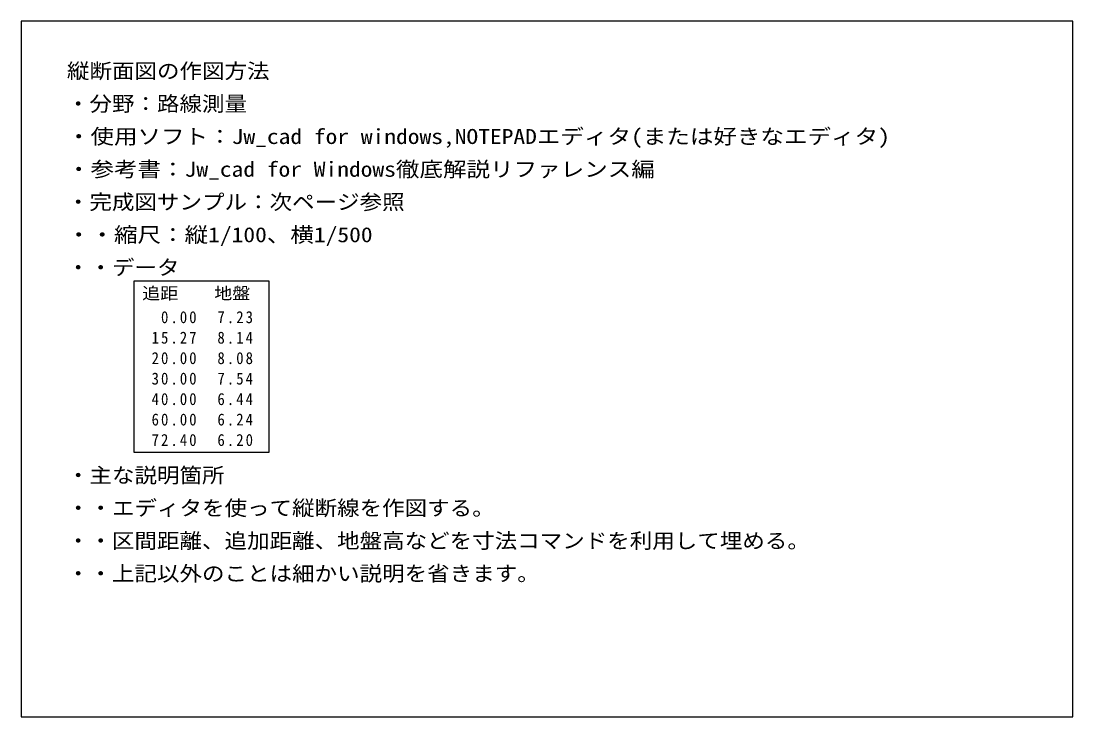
# Model space of a CAD drawing. Units: millimetres, scale not verified. Extents: x -64250 to 64250, y -42500 to 42500.
import ezdxf
from ezdxf.enums import TextEntityAlignment as Align

# ---------------------------------------------------------------- set-up
doc = ezdxf.new("R2010")
doc.units = ezdxf.units.MM
doc.header["$LTSCALE"] = 500
doc.layers.add('1-1_1-1ﾚｲﾔ', color=3, linetype='Continuous')
doc.layers.add('F-F_F-Fﾚｲﾔ', color=1, linetype='Continuous')
doc.styles.add('ＭＳ ゴシック', font='')
doc.styles.get('ＭＳ ゴシック').set_extended_font_data('MS Gothic')

msp = doc.modelspace()

# ---------------------------------------------------------------- linework, layer by layer
at = {"layer": '1-1_1-1ﾚｲﾔ', "color": 7}
msp.add_lwpolyline([(-50411.6, 10765.7), (-33972.3, 10765.7), (-33972.3, -10192), (-50411.6, -10192)], close=True, dxfattribs=at)
at = {"layer": 'F-F_F-Fﾚｲﾔ'}
for p, q in [((-64250, 42500), (-64250, -42500)), ((64250, 42500), (-64250, 42500))]:
    msp.add_line(p, q, dxfattribs=at)
msp.add_lwpolyline([(-64250, -42500), (64250, -42500), (64250, 42500)], dxfattribs=at)

# ---------------------------------------------------------------- texts
at = {"layer": '1-1_1-1ﾚｲﾔ', "style": 'ＭＳ ゴシック'}
for s, width, p in [('縦断面図の作図方法', 1.1, (-58645.4, 34933.7)), ('・分野：路線測量', 1.1, (-58645.4, 30933.7)), ('・使用ソフト：Jw_cad for windows,NOTEPADエディタ(または好きなエディタ)', 1.15, (-58645.4, 26933.7)), ('・参考書：Jw_cad for Windows徹底解説リファレンス編', 1.15, (-58645.4, 22933.7)), ('・完成図サンプル：次ページ参照', 1.1, (-58645.4, 18933.7)), ('・・縮尺：縦1/100、横1/500', 1.15, (-58645.4, 14933.7)), ('・・データ', 1.1, (-58645.4, 10933.7)), ('・主な説明箇所', 1.1, (-58645.4, -14446.8)), ('・・エディタを使って縦断線を作図する。', 1.1, (-58645.4, -18446.8)), ('・・区間距離、追加距離、地盤高などを寸法コマンドを利用して埋める。', 1.1, (-58645.4, -22446.8)), ('・・上記以外のことは細かい説明を省きます。', 1.1, (-58645.4, -26446.8))]:
    msp.add_text(s, height=1833, dxfattribs=dict(at, width=width)).set_placement(p, align=Align.BOTTOM_LEFT)
at = {"layer": '1-1_1-1ﾚｲﾔ', "color": 7, "style": 'ＭＳ ゴシック', "width": 1.1}
msp.add_text('追距\u3000\u3000地盤', height=1466, dxfattribs=at).set_placement((-49450.2, 8075.5), align=Align.BOTTOM_LEFT)
at = {"layer": '1-1_1-1ﾚｲﾔ', "color": 7, "char_height": 1466, "attachment_point": 7, "style": 'ＭＳ ゴシック'}
for s, insert in [('\\T1.28;\\W0.9;\\~\\~0.00\\~\\~7.23', (-49450.2, 5575.5)), ('\\T1.28;\\W0.9;\\~15.27\\~\\~8.14', (-49450.2, 3075.5)), ('\\T1.28;\\W0.9;\\~20.00\\~\\~8.08', (-49450.2, 575.5)), ('\\T1.28;\\W0.9;\\~30.00\\~\\~7.54', (-49450.2, -1924.5)), ('\\T1.28;\\W0.9;\\~40.00\\~\\~6.44', (-49450.2, -4424.5)), ('\\T1.28;\\W0.9;\\~60.00\\~\\~6.24', (-49450.2, -6924.5)), ('\\T1.28;\\W0.9;\\~72.40\\~\\~6.20', (-49450.2, -9424.5))]:
    msp.add_mtext(s, dxfattribs=dict(at, insert=insert))

doc.saveas('drawing.dxf')
